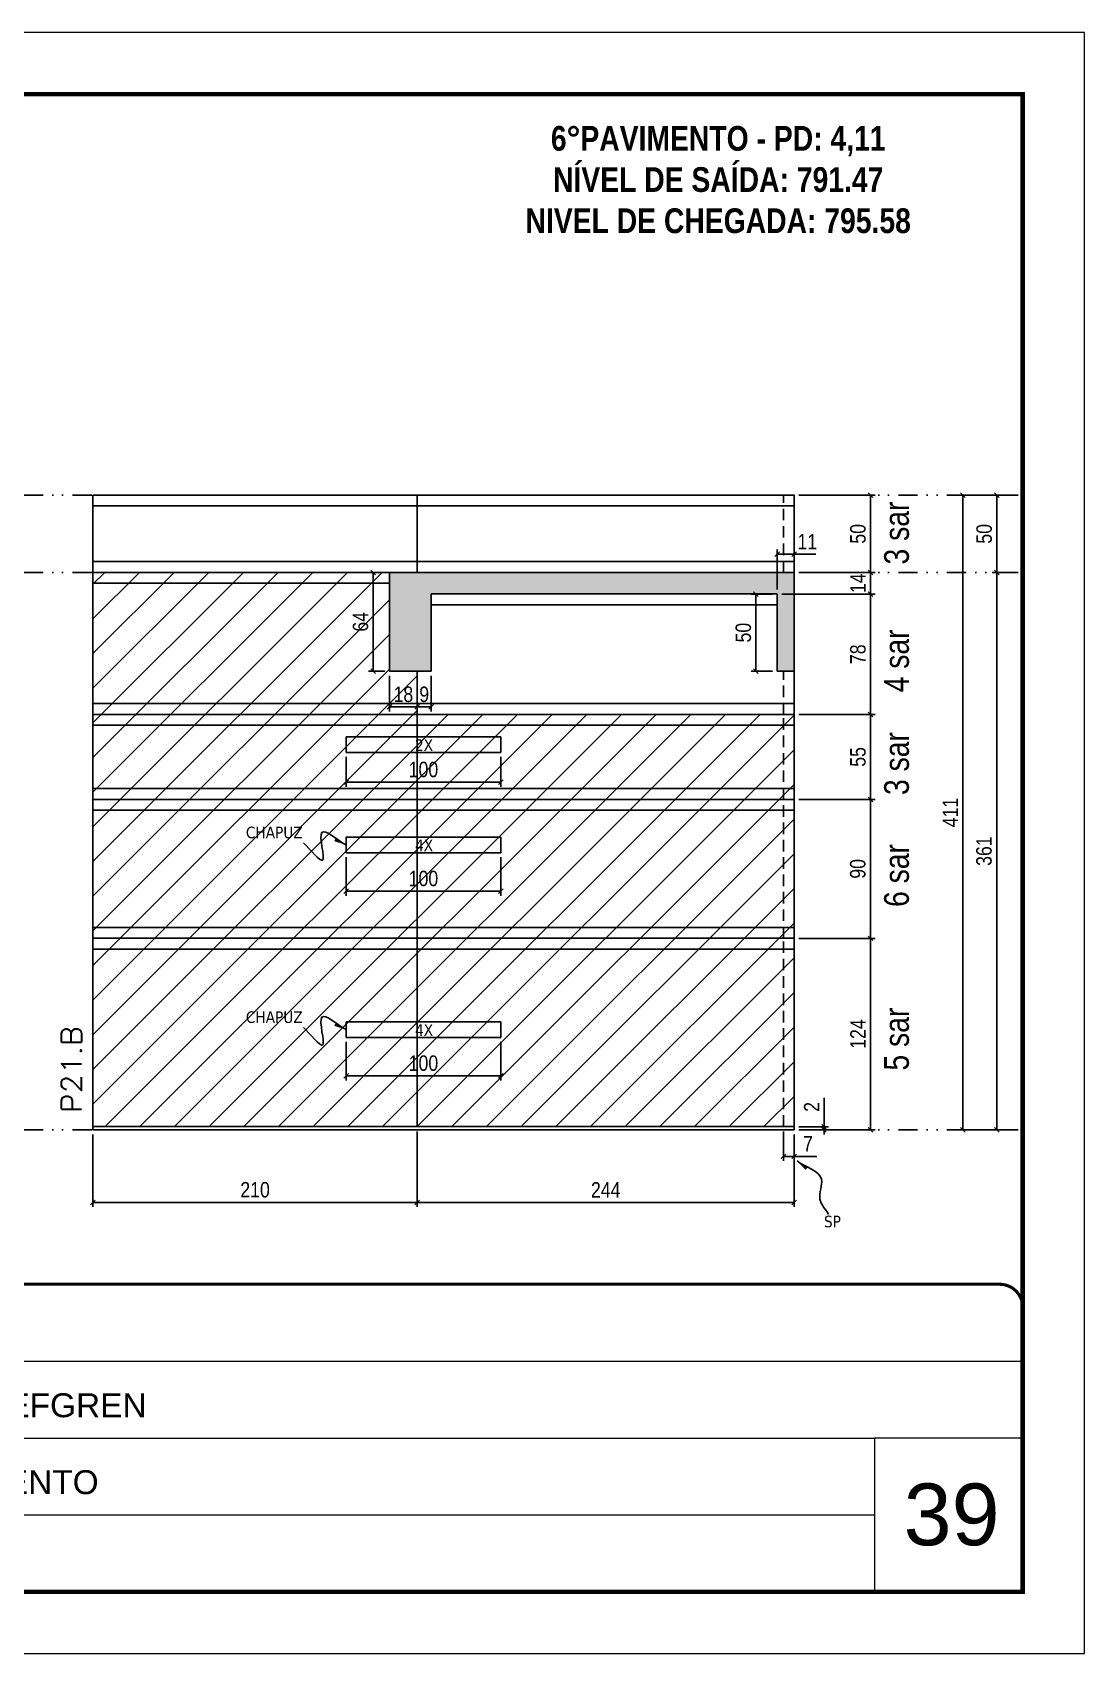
# Model space of a CAD drawing. Extents: x 14400 to 27878, y -21631 to 6985.
# Drawn here: x 18387 to 19068, y -4402 to -3352 of the extents above; entities that cross this region are included whole.
import ezdxf

# ---------------------------------------------------------------- set-up
doc = ezdxf.new("R2010")
doc.units = 0
for name, pattern in [('CONTINUO', [0]), ('DASHED', [0.75, 0.5, -0.25]), ('DIVIDE2', [0.625, 0.25, -0.125, 0, -0.125, 0, -0.125]), ('HIDDEN', [0.375, 0.25, -0.125])]:
    doc.linetypes.add(name, pattern=pattern)
for name, color, linetype, lineweight in [('CARIMBO', 255, 'Continuous', 9), ('Folhas', 255, 'Continuous', 9), ('Hachura', 251, 'Continuous', 9), ('SARRAFO DE PRESSAO', 251, 'DASHED', 9), ('Texto Seção', 7, 'Continuous', 15)]:
    doc.layers.add(name, color=color, linetype=linetype, lineweight=lineweight)
for name, color, linetype in [('COTA', 241, 'Continuous'), ('NOMENCLATURA', 7, 'Continuous'), ('Nível', 160, 'Continuous'), ('Painéis', 200, 'Continuous'), ('SARR_2.2x10', 60, 'Continuous'), ('SARR_2.2x7', 40, 'Continuous'), ('Sarrafo de Pressão', 42, 'HIDDEN'), ('texto', 7, 'Continuous')]:
    doc.layers.add(name, color=color, linetype=linetype)
doc.styles.add('ARIAL', font='arial.ttf')
doc.styles.add('ARIAL_NARROW', font='ARIALN.TTF', dxfattribs={"height": 0.2})
doc.styles.add('COTA TECNICA', font='techl___.ttf', dxfattribs={"height": 10})
doc.styles.add('COTA TECNICA-50', font='techl___.ttf', dxfattribs={"height": 10})
doc.styles.add('REGUA-120', font='ROMANS.shx', dxfattribs={"height": 15})
doc.styles.add('ROMANC', font='techb___.ttf', dxfattribs={"height": 2.5})
doc.styles.get("Standard").update_dxf_attribs({"font": 'arial.ttf'})
doc.dimstyles.new('COTA PAINEL-50', dxfattribs={"dimtxt": 10, "dimasz": 3, "dimexe": 3, "dimexo": 3, "dimgap": 3, "dimtad": 1, "dimdec": 1, "dimzin": 12, "dimdsep": 46, "dimtxsty": 'COTA TECNICA-50', "dimblk1": 'OBLIQUE', "dimblk2": 'OBLIQUE', "dimsah": 1, "dimcen": 0.9, "dimclrd": 4, "dimclre": 4, "dimclrt": 240, "dimadec": 1, "dimazin": 3, "dimtfac": 1, "dimtdec": 1, "dimtmove": 0, "dimatfit": 3, "dimfxl": 1, "dimtolj": 1, "dimtzin": 12, "dimarcsym": 0})
doc.dimstyles.new('PAINEL', dxfattribs={"dimtxt": 10, "dimasz": 3, "dimexe": 3, "dimexo": 3, "dimgap": 3, "dimtad": 1, "dimdec": 1, "dimzin": 12, "dimdsep": 46, "dimtxsty": 'COTA TECNICA', "dimblk1": 'OBLIQUE', "dimblk2": 'OBLIQUE', "dimsah": 1, "dimcen": 0.9, "dimclrd": 4, "dimclre": 4, "dimclrt": 240, "dimadec": 1, "dimazin": 3, "dimtfac": 1, "dimtdec": 1, "dimtmove": 0, "dimatfit": 3, "dimfxl": 1, "dimtolj": 1, "dimtzin": 12, "dimarcsym": 0})
doc.dimstyles.get("Standard").update_dxf_attribs({"dimtxt": 0.18, "dimasz": 0.18, "dimexe": 0.18, "dimexo": 0.0625, "dimgap": 0.09, "dimtad": 0, "dimtih": 1, "dimtoh": 1, "dimdec": 4, "dimzin": 0, "dimdsep": 46, "dimtxsty": 'Standard', "dimcen": 0.09, "dimadec": 0, "dimazin": 0, "dimtfac": 1, "dimtdec": 4, "dimtofl": 0, "dimtmove": 0, "dimatfit": 3, "dimfxl": 1, "dimtolj": 1, "dimtzin": 0, "dimarcsym": 0})

# ---------------------------------------------------------------- blocks, each defined once
blk = doc.blocks.new('9999999999')
at = {"color": 30, "linetype": 'CONTINUO'}
for p, q in [((98564.6, 34379.6), (99584, 34379.6)), ((98564.6, 34329.8), (99488, 34329.8)), ((99584, 34329.8), (99488, 34329.8)), ((99488, 34329.8), (99488, 34230.2)), ((98564.6, 34280), (99488, 34280))]:
    blk.add_line(p, q, dxfattribs=at)
at = {"color": 30, "linetype": 'CONTINUO', "const_width": 2}
blk.add_lwpolyline([(99584, 34230.2), (99584, 34414.4, 0.414214), (99569, 34429.4), (98229, 34429.4, 0.414214), (98214, 34414.4), (98214, 34245.2, 0.414214), (98229, 34230.2), (99584, 34230.2)], format="xyb", dxfattribs=at)
at = {"layer": 'Folhas'}
blk.add_lwpolyline([(98139, 34190.2), (99624, 34190.2), (99624, 35240.2), (98139, 35240.2)], close=True, dxfattribs=at)
at = {"layer": 'Folhas', "color": 30, "const_width": 3}
blk.add_lwpolyline([(98214, 34230.2), (99584, 34230.2), (99584, 35200.2), (98214, 35200.2)], close=True, dxfattribs=at)
at = {"color": 7, "linetype": 'Continuous', "ltscale": 5, "style": 'ARIAL'}
for s, p in [('LEAF LOEFGREN', (98837.7, 34343.3)), ('6°PAVIMENTO', (98837.7, 34293.5))]:
    blk.add_text(s, height=15.483, dxfattribs=at).set_placement(p)
blk = doc.blocks.new('_Oblique')
at = {"color": 0, "linetype": 'ByBlock', "lineweight": -2}
blk.add_line((-0.5, -0.5), (0.5, 0.5), dxfattribs=at)
blk = doc.blocks.new('*D3544')
at = {"layer": 'COTA', "color": 4, "lineweight": -2, "transparency": 16777216}
for p, q in [((18873.5, -4064.2), (18873.5, -4083.4)), ((18880.5, -4066.2), (18880.5, -4083.4)), ((18873.5, -4080.4), (18880.5, -4080.4)), ((18880.5, -4080.4), (18895.2, -4080.4))]:
    blk.add_line(p, q, dxfattribs=at)
at = {"layer": 'Defpoints', "color": 0, "transparency": 16777216}
for p in [(18873.5, -4061.2), (18880.5, -4063.2), (18880.5, -4080.4)]:
    blk.add_point(p, dxfattribs=at)
at = {"layer": 'COTA', "color": 4, "lineweight": -2, "transparency": 16777216, "xscale": 3, "yscale": 3, "zscale": 3, "rotation": 180}
blk.add_blockref('_Oblique', (18873.5, -4080.4), dxfattribs=at)
at = {"layer": 'COTA', "color": 4, "lineweight": -2, "transparency": 16777216, "xscale": 3, "yscale": 3, "zscale": 3}
blk.add_blockref('_Oblique', (18880.5, -4080.4), dxfattribs=at)
at = {"layer": 'COTA', "color": 240, "transparency": 16777216, "insert": (18889.4, -4072.3), "char_height": 10, "attachment_point": 5, "style": 'COTA TECNICA-50'}
blk.add_mtext('\\A1;7', dxfattribs=at)
blk = doc.blocks.new('*D3545')
at = {"layer": 'COTA', "color": 4, "lineweight": -2, "transparency": 16777216}
for p, q in [((18899.8, -4061.2), (18899.8, -4042.4)), ((18883.5, -4061.2), (18902.8, -4061.2)), ((18883.5, -4063.2), (18902.8, -4063.2)), ((18899.8, -4063.2), (18899.8, -4061.2)), ((18899.8, -4063.2), (18899.8, -4066.2))]:
    blk.add_line(p, q, dxfattribs=at)
at = {"layer": 'Defpoints', "color": 0, "transparency": 16777216}
for p in [(18880.5, -4061.2), (18880.5, -4063.2), (18899.8, -4063.2)]:
    blk.add_point(p, dxfattribs=at)
at = {"layer": 'COTA', "color": 4, "lineweight": -2, "transparency": 16777216, "xscale": 3, "yscale": 3, "zscale": 3}
for p, rotation in [((18899.8, -4061.2), 270), ((18899.8, -4063.2), 90)]:
    blk.add_blockref('_Oblique', p, dxfattribs=dict(at, rotation=rotation))
at = {"layer": 'COTA', "color": 240, "transparency": 16777216, "insert": (18891.8, -4048.4), "char_height": 10, "attachment_point": 5, "rotation": 90, "style": 'COTA TECNICA-50'}
blk.add_mtext('\\A1;2', dxfattribs=at)
blk = doc.blocks.new('*D3546')
at = {"layer": 'COTA', "color": 4, "linetype": 'ByBlock', "lineweight": -2, "transparency": 16777216}
for p, q in [((18590.5, -4006.3), (18590.5, -4031.2)), ((18690.5, -4006.3), (18690.5, -4031.2)), ((18690.5, -4028.2), (18590.5, -4028.2))]:
    blk.add_line(p, q, dxfattribs=at)
at = {"layer": 'Defpoints', "color": 0, "linetype": 'ByBlock', "transparency": 16777216}
for p in [(18590.5, -4003.3), (18690.5, -4003.3), (18590.5, -4028.2)]:
    blk.add_point(p, dxfattribs=at)
at = {"layer": 'COTA', "color": 4, "linetype": 'ByBlock', "lineweight": -2, "transparency": 16777216, "xscale": 3, "yscale": 3, "zscale": 3, "rotation": 180}
blk.add_blockref('_Oblique', (18590.5, -4028.2), dxfattribs=at)
at = {"layer": 'COTA', "color": 4, "linetype": 'ByBlock', "lineweight": -2, "transparency": 16777216, "xscale": 3, "yscale": 3, "zscale": 3}
blk.add_blockref('_Oblique', (18690.5, -4028.2), dxfattribs=at)
at = {"layer": 'COTA', "color": 240, "linetype": 'ByBlock', "transparency": 16777216, "insert": (18640.5, -4020.1), "char_height": 10, "attachment_point": 5, "style": 'COTA TECNICA'}
blk.add_mtext('\\A1;100', dxfattribs=at)
blk = doc.blocks.new('*D3547')
at = {"layer": 'COTA', "color": 4, "lineweight": -2, "transparency": 16777216}
for p, q in [((18426.5, -4066.2), (18426.5, -4113.2)), ((18636.5, -4064.2), (18636.5, -4113.2)), ((18426.5, -4110.2), (18636.5, -4110.2))]:
    blk.add_line(p, q, dxfattribs=at)
at = {"layer": 'Defpoints', "color": 0, "transparency": 16777216}
for p in [(18426.5, -4063.2), (18636.5, -4061.2), (18636.5, -4110.2)]:
    blk.add_point(p, dxfattribs=at)
at = {"layer": 'COTA', "color": 4, "lineweight": -2, "transparency": 16777216, "xscale": 3, "yscale": 3, "zscale": 3, "rotation": 180}
blk.add_blockref('_Oblique', (18426.5, -4110.2), dxfattribs=at)
at = {"layer": 'COTA', "color": 4, "lineweight": -2, "transparency": 16777216, "xscale": 3, "yscale": 3, "zscale": 3}
blk.add_blockref('_Oblique', (18636.5, -4110.2), dxfattribs=at)
at = {"layer": 'COTA', "color": 240, "transparency": 16777216, "insert": (18531.5, -4102.1), "char_height": 10, "attachment_point": 5, "style": 'COTA TECNICA'}
blk.add_mtext('\\A1;210', dxfattribs=at)
blk = doc.blocks.new('*D3548')
at = {"layer": 'COTA', "color": 4, "lineweight": -2, "transparency": 16777216}
for p, q in [((18636.5, -4064.2), (18636.5, -4113.2)), ((18880.5, -4066.2), (18880.5, -4113.2)), ((18636.5, -4110.2), (18880.5, -4110.2))]:
    blk.add_line(p, q, dxfattribs=at)
at = {"layer": 'Defpoints', "color": 0, "transparency": 16777216}
for p in [(18636.5, -4061.2), (18880.5, -4063.2), (18880.5, -4110.2)]:
    blk.add_point(p, dxfattribs=at)
at = {"layer": 'COTA', "color": 4, "lineweight": -2, "transparency": 16777216, "xscale": 3, "yscale": 3, "zscale": 3, "rotation": 180}
blk.add_blockref('_Oblique', (18636.5, -4110.2), dxfattribs=at)
at = {"layer": 'COTA', "color": 4, "lineweight": -2, "transparency": 16777216, "xscale": 3, "yscale": 3, "zscale": 3}
blk.add_blockref('_Oblique', (18880.5, -4110.2), dxfattribs=at)
at = {"layer": 'COTA', "color": 240, "transparency": 16777216, "insert": (18758.5, -4102.1), "char_height": 10, "attachment_point": 5, "style": 'COTA TECNICA'}
blk.add_mtext('\\A1;244', dxfattribs=at)
blk = doc.blocks.new('*D3567')
at = {"layer": 'COTA', "color": 4, "lineweight": -2, "transparency": 16777216}
for p, q in [((18883.5, -3939.2), (18932.9, -3939.2)), ((18929.9, -4063.2), (18929.9, -3939.2)), ((18883.5, -4063.2), (18932.9, -4063.2))]:
    blk.add_line(p, q, dxfattribs=at)
at = {"layer": 'Defpoints', "color": 0, "transparency": 16777216}
for p in [(18880.5, -3939.2), (18929.9, -3939.2), (18880.5, -4063.2)]:
    blk.add_point(p, dxfattribs=at)
at = {"layer": 'COTA', "color": 4, "lineweight": -2, "transparency": 16777216, "xscale": 3, "yscale": 3, "zscale": 3}
for p, rotation in [((18929.9, -3939.2), 90), ((18929.9, -4063.2), 270)]:
    blk.add_blockref('_Oblique', p, dxfattribs=dict(at, rotation=rotation))
at = {"layer": 'COTA', "color": 240, "transparency": 16777216, "insert": (18921.8, -4001.2), "char_height": 10, "attachment_point": 5, "rotation": 90, "style": 'COTA TECNICA'}
blk.add_mtext('\\A1;124', dxfattribs=at)
blk = doc.blocks.new('*D3568')
at = {"layer": 'COTA', "color": 4, "lineweight": -2, "transparency": 16777216}
for p, q in [((18866.5, -3716.2), (18852.7, -3716.2)), ((18855.7, -3766.2), (18855.7, -3716.2)), ((18866.5, -3766.2), (18852.7, -3766.2))]:
    blk.add_line(p, q, dxfattribs=at)
at = {"layer": 'Defpoints', "color": 0, "transparency": 16777216}
for p in [(18855.7, -3716.2), (18869.5, -3716.2), (18869.5, -3766.2)]:
    blk.add_point(p, dxfattribs=at)
at = {"layer": 'COTA', "color": 4, "lineweight": -2, "transparency": 16777216, "xscale": 3, "yscale": 3, "zscale": 3}
for p, rotation in [((18855.7, -3716.2), 90), ((18855.7, -3766.2), 270)]:
    blk.add_blockref('_Oblique', p, dxfattribs=dict(at, rotation=rotation))
at = {"layer": 'COTA', "color": 240, "transparency": 16777216, "insert": (18847.6, -3741.2), "char_height": 10, "attachment_point": 5, "rotation": 90, "style": 'COTA TECNICA'}
blk.add_mtext('\\A1;50', dxfattribs=at)
blk = doc.blocks.new('*D3569')
at = {"layer": 'COTA', "color": 4, "lineweight": -2, "transparency": 16777216}
for p, q in [((18615.5, -3702.2), (18604.9, -3702.2)), ((18607.9, -3766.2), (18607.9, -3702.2)), ((18615.5, -3766.2), (18604.9, -3766.2))]:
    blk.add_line(p, q, dxfattribs=at)
at = {"layer": 'Defpoints', "color": 0, "transparency": 16777216}
for p in [(18607.9, -3702.2), (18618.5, -3702.2), (18618.5, -3766.2)]:
    blk.add_point(p, dxfattribs=at)
at = {"layer": 'COTA', "color": 4, "lineweight": -2, "transparency": 16777216, "xscale": 3, "yscale": 3, "zscale": 3}
for p, rotation in [((18607.9, -3702.2), 90), ((18607.9, -3766.2), 270)]:
    blk.add_blockref('_Oblique', p, dxfattribs=dict(at, rotation=rotation))
at = {"layer": 'COTA', "color": 240, "transparency": 16777216, "insert": (18599.8, -3734.2), "char_height": 10, "attachment_point": 5, "rotation": 90, "style": 'COTA TECNICA'}
blk.add_mtext('\\A1;64', dxfattribs=at)
blk = doc.blocks.new('*D3578')
at = {"layer": 'COTA', "color": 4, "lineweight": -2, "transparency": 16777216}
for p, q in [((18883.5, -3849.2), (18932.9, -3849.2)), ((18929.9, -3849.2), (18929.9, -3939.2)), ((18883.5, -3939.2), (18932.9, -3939.2))]:
    blk.add_line(p, q, dxfattribs=at)
at = {"layer": 'Defpoints', "color": 0, "transparency": 16777216}
for p in [(18880.5, -3849.2), (18880.5, -3939.2), (18929.9, -3939.2)]:
    blk.add_point(p, dxfattribs=at)
at = {"layer": 'COTA', "color": 4, "lineweight": -2, "transparency": 16777216, "xscale": 3, "yscale": 3, "zscale": 3}
for p, rotation in [((18929.9, -3849.2), 90), ((18929.9, -3939.2), 270)]:
    blk.add_blockref('_Oblique', p, dxfattribs=dict(at, rotation=rotation))
at = {"layer": 'COTA', "color": 240, "transparency": 16777216, "insert": (18921.7, -3894.2), "char_height": 10, "attachment_point": 5, "rotation": 90, "style": 'COTA TECNICA'}
blk.add_mtext('\\A1;90', dxfattribs=at)
blk = doc.blocks.new('*D3585')
at = {"layer": 'COTA', "color": 4, "lineweight": -2, "transparency": 16777216}
for p, q in [((18883.5, -3702.2), (18932.9, -3702.2)), ((18929.9, -3716.2), (18929.9, -3702.2)), ((18872.5, -3716.2), (18932.9, -3716.2))]:
    blk.add_line(p, q, dxfattribs=at)
at = {"layer": 'Defpoints', "color": 0, "transparency": 16777216}
for p in [(18880.5, -3702.2), (18929.9, -3702.2), (18869.5, -3716.2)]:
    blk.add_point(p, dxfattribs=at)
at = {"layer": 'COTA', "color": 4, "lineweight": -2, "transparency": 16777216, "xscale": 3, "yscale": 3, "zscale": 3}
for p, rotation in [((18929.9, -3702.2), 90), ((18929.9, -3716.2), 270)]:
    blk.add_blockref('_Oblique', p, dxfattribs=dict(at, rotation=rotation))
at = {"layer": 'COTA', "color": 240, "transparency": 16777216, "insert": (18921.8, -3709.2), "char_height": 10, "attachment_point": 5, "rotation": 90, "style": 'COTA TECNICA'}
blk.add_mtext('\\A1;14', dxfattribs=at)
blk = doc.blocks.new('*D3586')
at = {"layer": 'COTA', "color": 4, "lineweight": -2, "transparency": 16777216}
for p, q in [((18618.5, -3769.2), (18618.5, -3792.3)), ((18636.5, -3769.2), (18636.5, -3792.3)), ((18618.5, -3789.3), (18636.5, -3789.3))]:
    blk.add_line(p, q, dxfattribs=at)
at = {"layer": 'Defpoints', "color": 0, "transparency": 16777216}
for p in [(18618.5, -3766.2), (18636.5, -3766.2), (18636.5, -3789.3)]:
    blk.add_point(p, dxfattribs=at)
at = {"layer": 'COTA', "color": 4, "lineweight": -2, "transparency": 16777216, "xscale": 3, "yscale": 3, "zscale": 3, "rotation": 180}
blk.add_blockref('_Oblique', (18618.5, -3789.3), dxfattribs=at)
at = {"layer": 'COTA', "color": 4, "lineweight": -2, "transparency": 16777216, "xscale": 3, "yscale": 3, "zscale": 3}
blk.add_blockref('_Oblique', (18636.5, -3789.3), dxfattribs=at)
at = {"layer": 'COTA', "color": 240, "transparency": 16777216, "insert": (18627.5, -3781.2), "char_height": 10, "attachment_point": 5, "style": 'COTA TECNICA'}
blk.add_mtext('\\A1;18', dxfattribs=at)
blk = doc.blocks.new('*D3587')
at = {"layer": 'COTA', "color": 4, "lineweight": -2, "transparency": 16777216}
for p, q in [((18636.5, -3769.2), (18636.5, -3792.3)), ((18645.5, -3769.2), (18645.5, -3792.3)), ((18636.5, -3789.3), (18645.5, -3789.3))]:
    blk.add_line(p, q, dxfattribs=at)
at = {"layer": 'Defpoints', "color": 0, "transparency": 16777216}
for p in [(18636.5, -3766.2), (18645.5, -3766.2), (18645.5, -3789.3)]:
    blk.add_point(p, dxfattribs=at)
at = {"layer": 'COTA', "color": 4, "lineweight": -2, "transparency": 16777216, "xscale": 3, "yscale": 3, "zscale": 3, "rotation": 180}
blk.add_blockref('_Oblique', (18636.5, -3789.3), dxfattribs=at)
at = {"layer": 'COTA', "color": 4, "lineweight": -2, "transparency": 16777216, "xscale": 3, "yscale": 3, "zscale": 3}
blk.add_blockref('_Oblique', (18645.5, -3789.3), dxfattribs=at)
at = {"layer": 'COTA', "color": 240, "transparency": 16777216, "insert": (18641, -3781.2), "char_height": 10, "attachment_point": 5, "style": 'COTA TECNICA'}
blk.add_mtext('\\A1;9', dxfattribs=at)
blk = doc.blocks.new('*D3588')
at = {"layer": 'COTA', "color": 4, "lineweight": -2, "transparency": 16777216}
for p, q in [((18869.5, -3713.2), (18869.5, -3687.4)), ((18869.5, -3690.4), (18880.5, -3690.4)), ((18880.5, -3699.2), (18880.5, -3687.4)), ((18880.5, -3690.4), (18894.6, -3690.4))]:
    blk.add_line(p, q, dxfattribs=at)
at = {"layer": 'Defpoints', "color": 0, "transparency": 16777216}
for p in [(18880.5, -3690.4), (18880.5, -3702.2), (18869.5, -3716.2)]:
    blk.add_point(p, dxfattribs=at)
at = {"layer": 'COTA', "color": 4, "lineweight": -2, "transparency": 16777216, "xscale": 3, "yscale": 3, "zscale": 3, "rotation": 180}
blk.add_blockref('_Oblique', (18869.5, -3690.4), dxfattribs=at)
at = {"layer": 'COTA', "color": 4, "lineweight": -2, "transparency": 16777216, "xscale": 3, "yscale": 3, "zscale": 3}
blk.add_blockref('_Oblique', (18880.5, -3690.4), dxfattribs=at)
at = {"layer": 'COTA', "color": 240, "transparency": 16777216, "insert": (18889, -3682.3), "char_height": 10, "attachment_point": 5, "style": 'COTA TECNICA'}
blk.add_mtext('\\A1;11', dxfattribs=at)
blk = doc.blocks.new('*D3589')
at = {"layer": 'COTA', "color": 4, "lineweight": -2, "transparency": 16777216}
for p, q in [((19025.5, -3702.2), (19008.6, -3702.2)), ((19011.6, -4063.2), (19011.6, -3702.2)), ((19025.5, -4063.2), (19008.6, -4063.2))]:
    blk.add_line(p, q, dxfattribs=at)
at = {"layer": 'Defpoints', "color": 0, "transparency": 16777216}
for p in [(19011.6, -3702.2), (19028.5, -3702.2), (19028.5, -4063.2)]:
    blk.add_point(p, dxfattribs=at)
at = {"layer": 'COTA', "color": 4, "lineweight": -2, "transparency": 16777216, "xscale": 3, "yscale": 3, "zscale": 3}
for p, rotation in [((19011.6, -3702.2), 90), ((19011.6, -4063.2), 270)]:
    blk.add_blockref('_Oblique', p, dxfattribs=dict(at, rotation=rotation))
at = {"layer": 'COTA', "color": 240, "transparency": 16777216, "insert": (19003.4, -3882.7), "char_height": 10, "attachment_point": 5, "rotation": 90, "style": 'COTA TECNICA'}
blk.add_mtext('\\A1;361', dxfattribs=at)
blk = doc.blocks.new('*D3595')
at = {"layer": 'COTA', "color": 4, "lineweight": -2, "transparency": 16777216}
for p, q in [((18883.5, -3794.2), (18932.9, -3794.2)), ((18929.9, -3849.2), (18929.9, -3794.2)), ((18883.5, -3849.2), (18932.9, -3849.2))]:
    blk.add_line(p, q, dxfattribs=at)
at = {"layer": 'Defpoints', "color": 0, "transparency": 16777216}
for p in [(18880.5, -3794.2), (18929.9, -3794.2), (18880.5, -3849.2)]:
    blk.add_point(p, dxfattribs=at)
at = {"layer": 'COTA', "color": 4, "lineweight": -2, "transparency": 16777216, "xscale": 3, "yscale": 3, "zscale": 3}
for p, rotation in [((18929.9, -3794.2), 90), ((18929.9, -3849.2), 270)]:
    blk.add_blockref('_Oblique', p, dxfattribs=dict(at, rotation=rotation))
at = {"layer": 'COTA', "color": 240, "transparency": 16777216, "insert": (18921.8, -3821.7), "char_height": 10, "attachment_point": 5, "rotation": 90, "style": 'COTA TECNICA'}
blk.add_mtext('\\A1;55', dxfattribs=at)
blk = doc.blocks.new('*D3596')
at = {"layer": 'COTA', "color": 4, "lineweight": -2, "transparency": 16777216}
for p, q in [((18872.5, -3716.2), (18932.9, -3716.2)), ((18929.9, -3794.2), (18929.9, -3716.2)), ((18883.5, -3794.2), (18932.9, -3794.2))]:
    blk.add_line(p, q, dxfattribs=at)
at = {"layer": 'Defpoints', "color": 0, "transparency": 16777216}
for p in [(18869.5, -3716.2), (18929.9, -3716.2), (18880.5, -3794.2)]:
    blk.add_point(p, dxfattribs=at)
at = {"layer": 'COTA', "color": 4, "lineweight": -2, "transparency": 16777216, "xscale": 3, "yscale": 3, "zscale": 3}
for p, rotation in [((18929.9, -3716.2), 90), ((18929.9, -3794.2), 270)]:
    blk.add_blockref('_Oblique', p, dxfattribs=dict(at, rotation=rotation))
at = {"layer": 'COTA', "color": 240, "transparency": 16777216, "insert": (18921.8, -3755.2), "char_height": 10, "attachment_point": 5, "rotation": 90, "style": 'COTA TECNICA'}
blk.add_mtext('\\A1;78', dxfattribs=at)
blk = doc.blocks.new('*D3597')
at = {"layer": 'COTA', "color": 4, "linetype": 'ByBlock', "lineweight": -2, "transparency": 16777216}
for p, q in [((18590.5, -3886.7), (18590.5, -3911.6)), ((18690.5, -3886.7), (18690.5, -3911.6)), ((18690.5, -3908.6), (18590.5, -3908.6))]:
    blk.add_line(p, q, dxfattribs=at)
at = {"layer": 'Defpoints', "color": 0, "linetype": 'ByBlock', "transparency": 16777216}
for p in [(18590.5, -3883.7), (18690.5, -3883.7), (18590.5, -3908.6)]:
    blk.add_point(p, dxfattribs=at)
at = {"layer": 'COTA', "color": 4, "linetype": 'ByBlock', "lineweight": -2, "transparency": 16777216, "xscale": 3, "yscale": 3, "zscale": 3, "rotation": 180}
blk.add_blockref('_Oblique', (18590.5, -3908.6), dxfattribs=at)
at = {"layer": 'COTA', "color": 4, "linetype": 'ByBlock', "lineweight": -2, "transparency": 16777216, "xscale": 3, "yscale": 3, "zscale": 3}
blk.add_blockref('_Oblique', (18690.5, -3908.6), dxfattribs=at)
at = {"layer": 'COTA', "color": 240, "linetype": 'ByBlock', "transparency": 16777216, "insert": (18640.5, -3900.5), "char_height": 10, "attachment_point": 5, "style": 'COTA TECNICA'}
blk.add_mtext('\\A1;100', dxfattribs=at)
blk = doc.blocks.new('*D3598')
at = {"layer": 'COTA', "color": 4, "linetype": 'ByBlock', "lineweight": -2, "transparency": 16777216}
for p, q in [((18590.5, -3821.7), (18590.5, -3841)), ((18690.5, -3821.7), (18690.5, -3841)), ((18690.5, -3838), (18590.5, -3838))]:
    blk.add_line(p, q, dxfattribs=at)
at = {"layer": 'Defpoints', "color": 0, "linetype": 'ByBlock', "transparency": 16777216}
for p in [(18590.5, -3818.7), (18690.5, -3818.7), (18590.5, -3838)]:
    blk.add_point(p, dxfattribs=at)
at = {"layer": 'COTA', "color": 4, "linetype": 'ByBlock', "lineweight": -2, "transparency": 16777216, "xscale": 3, "yscale": 3, "zscale": 3, "rotation": 180}
blk.add_blockref('_Oblique', (18590.5, -3838), dxfattribs=at)
at = {"layer": 'COTA', "color": 4, "linetype": 'ByBlock', "lineweight": -2, "transparency": 16777216, "xscale": 3, "yscale": 3, "zscale": 3}
blk.add_blockref('_Oblique', (18690.5, -3838), dxfattribs=at)
at = {"layer": 'COTA', "color": 240, "linetype": 'ByBlock', "transparency": 16777216, "insert": (18640.5, -3829.9), "char_height": 10, "attachment_point": 5, "style": 'COTA TECNICA'}
blk.add_mtext('\\A1;100', dxfattribs=at)
blk = doc.blocks.new('*D3599')
at = {"layer": 'COTA', "color": 4, "lineweight": -2, "transparency": 16777216}
for p, q in [((19025.5, -3652.2), (19008.6, -3652.2)), ((19011.6, -3702.2), (19011.6, -3652.2)), ((19025.5, -3702.2), (19008.6, -3702.2))]:
    blk.add_line(p, q, dxfattribs=at)
at = {"layer": 'Defpoints', "color": 0, "transparency": 16777216}
for p in [(19011.6, -3652.2), (19028.5, -3652.2), (19028.5, -3702.2)]:
    blk.add_point(p, dxfattribs=at)
at = {"layer": 'COTA', "color": 4, "lineweight": -2, "transparency": 16777216, "xscale": 3, "yscale": 3, "zscale": 3}
for p, rotation in [((19011.6, -3652.2), 90), ((19011.6, -3702.2), 270)]:
    blk.add_blockref('_Oblique', p, dxfattribs=dict(at, rotation=rotation))
at = {"layer": 'COTA', "color": 240, "transparency": 16777216, "insert": (19003.5, -3677.2), "char_height": 10, "attachment_point": 5, "rotation": 90, "style": 'COTA TECNICA'}
blk.add_mtext('\\A1;50', dxfattribs=at)
blk = doc.blocks.new('*D3604')
at = {"layer": 'COTA', "color": 4, "lineweight": -2, "transparency": 16777216}
for p, q in [((18883.5, -3652.2), (18932.9, -3652.2)), ((18929.9, -3652.2), (18929.9, -3702.2)), ((18883.5, -3702.2), (18932.9, -3702.2))]:
    blk.add_line(p, q, dxfattribs=at)
at = {"layer": 'Defpoints', "color": 0, "transparency": 16777216}
for p in [(18880.5, -3652.2), (18880.5, -3702.2), (18929.9, -3702.2)]:
    blk.add_point(p, dxfattribs=at)
at = {"layer": 'COTA', "color": 4, "lineweight": -2, "transparency": 16777216, "xscale": 3, "yscale": 3, "zscale": 3}
for p, rotation in [((18929.9, -3652.2), 90), ((18929.9, -3702.2), 270)]:
    blk.add_blockref('_Oblique', p, dxfattribs=dict(at, rotation=rotation))
at = {"layer": 'COTA', "color": 240, "transparency": 16777216, "insert": (18921.8, -3677.2), "char_height": 10, "attachment_point": 5, "rotation": 90, "style": 'COTA TECNICA'}
blk.add_mtext('\\A1;50', dxfattribs=at)
blk = doc.blocks.new('*D3654')
at = {"layer": 'COTA', "color": 4, "lineweight": -2, "transparency": 16777216}
for p, q in [((19025.5, -3652.2), (18986.7, -3652.2)), ((18989.7, -4063.2), (18989.7, -3652.2)), ((19025.5, -4063.2), (18986.7, -4063.2))]:
    blk.add_line(p, q, dxfattribs=at)
at = {"layer": 'Defpoints', "color": 0, "transparency": 16777216}
for p in [(18989.7, -3652.2), (19028.5, -3652.2), (19028.5, -4063.2)]:
    blk.add_point(p, dxfattribs=at)
at = {"layer": 'COTA', "color": 4, "lineweight": -2, "transparency": 16777216, "xscale": 3, "yscale": 3, "zscale": 3}
for p, rotation in [((18989.7, -3652.2), 90), ((18989.7, -4063.2), 270)]:
    blk.add_blockref('_Oblique', p, dxfattribs=dict(at, rotation=rotation))
at = {"layer": 'COTA', "color": 240, "transparency": 16777216, "insert": (18981.6, -3857.7), "char_height": 10, "attachment_point": 5, "rotation": 90, "style": 'COTA TECNICA'}
blk.add_mtext('\\A1;411', dxfattribs=at)

msp = doc.modelspace()

# ---------------------------------------------------------------- hatches: boundary and pattern name
at = {"layer": 'COTA'}
h = msp.add_hatch(dxfattribs=at)
h.set_pattern_fill('AR-CONC', color=256, scale=0.03)
h.set_pattern_definition([(50, (3170, -70), (5.4655401, -0.4781726), [0.5715, -6.2865]), (355, (3170, -70), (-1.0573026, 5.7317054), [0.4572, -5.0292175]), (100.451445, (3170.4555, -70.04), (4.4082374, 5.2535326), [0.4857003, -5.3427073]), (46.1842, (3170, -68.476), (8.1323712, -1.2612698), [0.85725, -9.42975]), (96.63556, (3170.678, -68.581), (7.122124, 7.4227837), [0.7285507, -8.0140682]), (351.18415, (3170, -68.476), (7.122124, 7.4227837), [0.685799, -7.543792]), (21, (3170.762, -68.857), (4.5484317, -3.067956), [0.5715, -6.2865]), (326, (3170.762, -68.857), (1.8540609, 5.525639), [0.4572, -5.0292]), (71.451445, (3171.141, -69.1127), (6.4024926, 2.457683), [0.4857003, -5.3426981]), (37.5, (3170, -70), (0.0926581, 2.53665117), [0, -4.96824, 0, -5.1054, 0, -5.04825]), (7.5, (3170, -70), (2.00458988, 3.00541724), [0, -2.91084, 0, -4.85394, 0, -1.92405]), (327.5, (3168.3007, -70), (4.06771786, -0.17186232), [0, -1.905, 0, -5.9436, 0, -7.8867]), (317.5, (3167.5387, -70), (4.44387544, 0.7627947), [0, -2.4765, 0, -3.94716, 0, -5.6007])])
h.paths.add_polyline_path([(18880.49, -3702.17), (18618.49, -3702.17), (18618.49, -3766.17), (18645.49, -3766.17), (18645.49, -3716.17), (18869.49, -3716.17), (18869.49, -3766.17), (18880.49, -3766.17)])
at = {"layer": 'Hachura'}
h = msp.add_hatch(dxfattribs=at)
h.set_pattern_fill('ANSI31', color=256, scale=5)
h.paths.add_polyline_path([(18618.49, -3702.17), (18426.49, -3702.17), (18426.49, -3794.17), (18636.49, -3794.17), (18636.49, -3766.17), (18618.49, -3766.17)])
h.paths.add_polyline_path([(18880.49, -3794.17), (18636.49, -3794.17), (18636.49, -3849.17), (18880.49, -3849.17)])
h.paths.add_polyline_path([(18636.49, -3794.17), (18426.49, -3794.17), (18426.49, -3849.17), (18636.49, -3849.17)])
h.paths.add_polyline_path([(18636.49, -3849.17), (18426.49, -3849.17), (18426.49, -3939.17), (18636.49, -3939.17)])
h.paths.add_polyline_path([(18880.49, -3849.17), (18636.49, -3849.17), (18636.49, -3939.17), (18880.49, -3939.17)])
h.paths.add_polyline_path([(18880.49, -3939.17), (18636.49, -3939.17), (18636.49, -4061.17), (18880.49, -4061.17)])
h.paths.add_polyline_path([(18636.49, -3939.17), (18426.49, -3939.17), (18426.49, -4061.17), (18636.49, -4061.17)])

# ---------------------------------------------------------------- linework, layer by layer
at = {"layer": 'COTA'}
for p in [(18618.49, -3702.17), (18880.49, -3766.17)]:
    msp.add_line(p, (18880.49, -3702.17), dxfattribs=at)
at = {"layer": 'Nível', "color": 4, "linetype": 'DIVIDE2', "ltscale": 50}
for p, q in [((17658.47, -3652.17), (19028.47, -3652.17)), ((17658.47, -3702.17), (19028.47, -3702.17)), ((17658.47, -4063.17), (19028.47, -4063.17))]:
    msp.add_line(p, q, dxfattribs=at)
at = {"layer": 'Painéis'}
for p, q in [((18636.49, -3702.17), (18636.49, -3652.17)), ((18426.49, -4061.17), (18426.49, -3702.17)), ((18618.49, -3702.17), (18426.49, -3702.17)), ((18618.49, -3702.17), (18618.49, -3766.17)), ((18645.49, -3716.17), (18645.49, -3766.17)), ((18869.49, -3716.17), (18645.49, -3716.17)), ((18869.49, -3716.17), (18869.49, -3766.17)), ((18645.49, -3766.17), (18618.49, -3766.17)), ((18636.49, -3766.17), (18636.49, -4061.17)), ((18880.49, -3766.17), (18869.49, -3766.17)), ((18880.49, -3766.17), (18880.49, -4061.17)), ((18880.49, -3794.17), (18426.49, -3794.17)), ((18880.49, -3849.17), (18426.49, -3849.17)), ((18880.49, -3939.17), (18426.49, -3939.17))]:
    msp.add_line(p, q, dxfattribs=at)
for points in [[(18426.49, -3702.17), (18880.49, -3702.17), (18880.49, -3652.17), (18426.49, -3652.17)], [(18426.49, -4061.17), (18880.49, -4061.17), (18880.49, -4063.17), (18426.49, -4063.17)]]:
    msp.add_lwpolyline(points, close=True, dxfattribs=at)
at = {"layer": 'SARR_2.2x10'}
for points in [[(18590.49, -3808.75), (18690.49, -3808.75), (18690.49, -3818.75), (18590.49, -3818.75)], [(18590.49, -3873.71), (18690.49, -3873.71), (18690.49, -3883.71), (18590.49, -3883.71)], [(18590.49, -3993.32), (18690.49, -3993.32), (18690.49, -4003.32), (18590.49, -4003.32)]]:
    msp.add_lwpolyline(points, close=True, dxfattribs=at)
at = {"layer": 'SARR_2.2x7'}
for p, q in [((18636.49, -3659.17), (18426.49, -3659.17)), ((18880.49, -3659.17), (18636.49, -3659.17)), ((18636.49, -3695.17), (18426.49, -3695.17)), ((18880.49, -3695.17), (18636.49, -3695.17)), ((18618.49, -3709.17), (18426.49, -3709.17)), ((18869.49, -3723.17), (18645.49, -3723.17)), ((18636.49, -3787.17), (18426.49, -3787.17)), ((18880.49, -3787.17), (18636.49, -3787.17)), ((18636.49, -3801.17), (18426.49, -3801.17)), ((18880.49, -3801.17), (18636.49, -3801.17)), ((18636.49, -3842.17), (18426.49, -3842.17)), ((18880.49, -3842.17), (18636.49, -3842.17)), ((18636.49, -3856.17), (18426.49, -3856.17)), ((18880.49, -3856.17), (18636.49, -3856.17)), ((18636.49, -3932.17), (18426.49, -3932.17)), ((18880.49, -3932.17), (18636.49, -3932.17)), ((18636.49, -3946.17), (18426.49, -3946.17)), ((18880.49, -3946.17), (18636.49, -3946.17))]:
    msp.add_line(p, q, dxfattribs=at)
at = {"layer": 'Sarrafo de Pressão', "ltscale": 30}
for p, q in [((18873.49, -3702.17), (18873.49, -3652.17)), ((18873.49, -3794.17), (18873.49, -3766.17)), ((18873.49, -3849.17), (18873.49, -3794.17)), ((18873.49, -3939.17), (18873.49, -3849.17)), ((18873.49, -4061.17), (18873.49, -3939.17))]:
    msp.add_line(p, q, dxfattribs=at)

# ---------------------------------------------------------------- block references
at = {"layer": 'SARRAFO DE PRESSAO', "color": 6, "linetype": 'ByBlock'}
msp.add_blockref('9999999999', (-80555.51, -38592.65), dxfattribs=at)

# ---------------------------------------------------------------- texts
at = {"layer": 'CARIMBO', "style": 'ARIAL'}
msp.add_text('39', height=40, dxfattribs=at).set_placement((18951.33, -4332.3))
at = {"layer": 'NOMENCLATURA', "style": 'ARIAL_NARROW'}
for s, p in [('3 sar', (18954.74, -3697.06)), ('4 sar', (18954.74, -3779.87)), ('3 sar', (18954.74, -3846.37)), ('6 sar', (18954.74, -3918.87)), ('5 sar', (18954.74, -4024.84))]:
    msp.add_text(s, height=16, rotation=90, dxfattribs=at).set_placement(p)
at = {"layer": 'NOMENCLATURA', "color": 2, "insert": (18831.31, -3386.39), "char_height": 16, "attachment_point": 2, "style": 'ROMANC'}
msp.add_mtext_dynamic_manual_height_columns('\\P6°PAVIMENTO - PD: 4,11\\PNÍVEL DE SAÍDA: 791.47\\PNIVEL DE CHEGADA: 795.58', width=432.3511, gutter_width=1, heights=[0], dxfattribs=at)
at = {"layer": 'texto', "color": 0, "char_height": 7.5, "attachment_point": 5}
for s, insert in [('{\\fTahoma|b0|i0|c0|p34;\\C4;2X}', (18640.89, -3814.04)), ('{\\fTahoma|b0|i0|c0|p34;\\C4;CHAPUZ}', (18543.94, -3870.69)), ('{\\fTahoma|b0|i0|c0|p34;\\C4;4X}', (18640.89, -3879)), ('{\\fTahoma|b0|i0|c0|p34;\\C4;CHAPUZ}', (18543.94, -3990.31)), ('{\\fTahoma|b0|i0|c0|p34;\\C4;4X}', (18640.89, -3998.62)), ('{\\fTahoma|b0|i0|c0|p34;\\C4;SP}', (18905.27, -4122.66))]:
    msp.add_mtext(s, dxfattribs=dict(at, insert=insert))
at = {"layer": 'Texto Seção', "style": 'REGUA-120', "width": 1.1}
msp.add_text('P21.B', height=13, rotation=90, dxfattribs=at).set_placement((18419.24, -4052.4))

# ---------------------------------------------------------------- dimensions: what is measured, and where the dimension line sits
at = {"layer": 'COTA'}
for base, p1, p2, picture, middle in [((18929.86, -3702.17), (18880.49, -3652.17), (18880.49, -3702.17), '*D3604', (18921.75, -3677.17)), ((18989.72, -3652.17), (19028.47, -4063.17), (19028.47, -3652.17), '*D3654', (18981.64, -3857.67)), ((19011.63, -3652.17), (19028.47, -3702.17), (19028.47, -3652.17), '*D3599', (19003.52, -3677.17)), ((18607.86, -3702.17), (18618.49, -3766.17), (18618.49, -3702.17), '*D3569', (18599.76, -3734.17)), ((19011.63, -3702.17), (19028.47, -4063.17), (19028.47, -3702.17), '*D3589', (19003.41, -3882.67)), ((18855.73, -3716.17), (18869.49, -3766.17), (18869.49, -3716.17), '*D3568', (18847.62, -3741.17)), ((18929.86, -3794.17), (18880.49, -3849.17), (18880.49, -3794.17), '*D3595', (18921.75, -3821.67)), ((18929.86, -3939.17), (18880.49, -3849.17), (18880.49, -3939.17), '*D3578', (18921.73, -3894.17)), ((18929.86, -3939.17), (18880.49, -4063.17), (18880.49, -3939.17), '*D3567', (18921.79, -4001.17))]:
    dim = msp.add_linear_dim(base=base, p1=p1, p2=p2, angle=90, dimstyle='PAINEL', dxfattribs=at)
    dim.commit()
    dim.dimension.update_dxf_attribs({"geometry": picture, "text_midpoint": middle})
for base, p1, p2, dimstyle, picture, middle in [((18880.49, -3690.36), (18869.49, -3716.17), (18880.49, -3702.17), 'PAINEL', '*D3588', (18889.04, -3682.3)), ((18636.49, -3789.33), (18618.49, -3766.17), (18636.49, -3766.17), 'PAINEL', '*D3586', (18627.49, -3781.24)), ((18636.49, -4110.2), (18426.49, -4063.17), (18636.49, -4061.17), 'PAINEL', '*D3547', (18531.49, -4102.09)), ((18880.49, -4080.41), (18873.49, -4061.17), (18880.49, -4063.17), 'COTA PAINEL-50', '*D3544', (18889.36, -4072.33))]:
    dim = msp.add_linear_dim(base=base, p1=p1, p2=p2, dimstyle=dimstyle, dxfattribs=at)
    dim.commit()
    dim.dimension.update_dxf_attribs({"geometry": picture, "text_midpoint": middle})
for base, p1, p2, dimstyle, picture, middle in [((18929.86, -3702.17), (18869.49, -3716.17), (18880.49, -3702.17), 'PAINEL', '*D3585', (18929.86, -3709.17)), ((18899.75, -4063.17), (18880.49, -4061.17), (18880.49, -4063.17), 'COTA PAINEL-50', '*D3545', (18899.75, -4048.42))]:
    dim = msp.add_linear_dim(base=base, p1=p1, p2=p2, angle=90, dimstyle=dimstyle, dxfattribs=at)
    dim.commit()
    dim.dimension.update_dxf_attribs({"geometry": picture, "text_midpoint": middle, "dimtype": 160})
dim = msp.add_linear_dim(base=(18929.86, -3716.17), p1=(18880.49, -3794.17), p2=(18869.49, -3716.17), angle=90, dimstyle='PAINEL', override={"dimtmove": 1}, dxfattribs=at)
dim.commit()
dim.dimension.update_dxf_attribs({"geometry": '*D3596', "text_midpoint": (18921.77, -3755.17)})
dim = msp.add_linear_dim(base=(18645.49, -3789.33), p1=(18636.49, -3766.17), p2=(18645.49, -3766.17), dimstyle='PAINEL', override={"dimtmove": 1}, dxfattribs=at)
dim.commit()
dim.dimension.update_dxf_attribs({"geometry": '*D3587', "text_midpoint": (18640.99, -3789.33), "dimtype": 160})
at = {"layer": 'COTA', "linetype": 'ByBlock'}
for base, p1, p2, picture, middle in [((18590.49, -3837.99), (18690.49, -3818.75), (18590.49, -3818.75), '*D3598', (18640.49, -3829.89)), ((18590.49, -3908.63), (18690.49, -3883.71), (18590.49, -3883.71), '*D3597', (18640.49, -3900.53)), ((18590.49, -4028.25), (18690.49, -4003.32), (18590.49, -4003.32), '*D3546', (18640.49, -4020.15))]:
    dim = msp.add_linear_dim(base=base, p1=p1, p2=p2, dimstyle='PAINEL', dxfattribs=at)
    dim.commit()
    dim.dimension.update_dxf_attribs({"geometry": picture, "text_midpoint": middle})
at = {"layer": 'COTA'}
dim = msp.add_linear_dim(base=(18880.49, -4110.2), p1=(18636.49, -4061.17), p2=(18880.49, -4063.17), dimstyle='PAINEL', override={"dimtmove": 1}, dxfattribs=at)
dim.commit()
dim.dimension.update_dxf_attribs({"geometry": '*D3548', "text_midpoint": (18758.49, -4102.12)})

# ---------------------------------------------------------------- leaders
at = {"layer": 'COTA', "path_type": 1}
for points in [[(18590.49, -3878.71), (18574.71, -3870.69), (18575.29, -3888.56), (18562.86, -3877.42)], [(18590.49, -3998.32), (18574.71, -3990.31), (18575.29, -4008.18), (18562.86, -3997.04)], [(18882.32, -4083.35), (18898.11, -4095.18), (18897.18, -4108.19), (18902.74, -4117.97)]]:
    msp.add_leader(points, dimstyle='Standard', override={"dimasz": 8}, dxfattribs=at)

doc.saveas('drawing.dxf')
